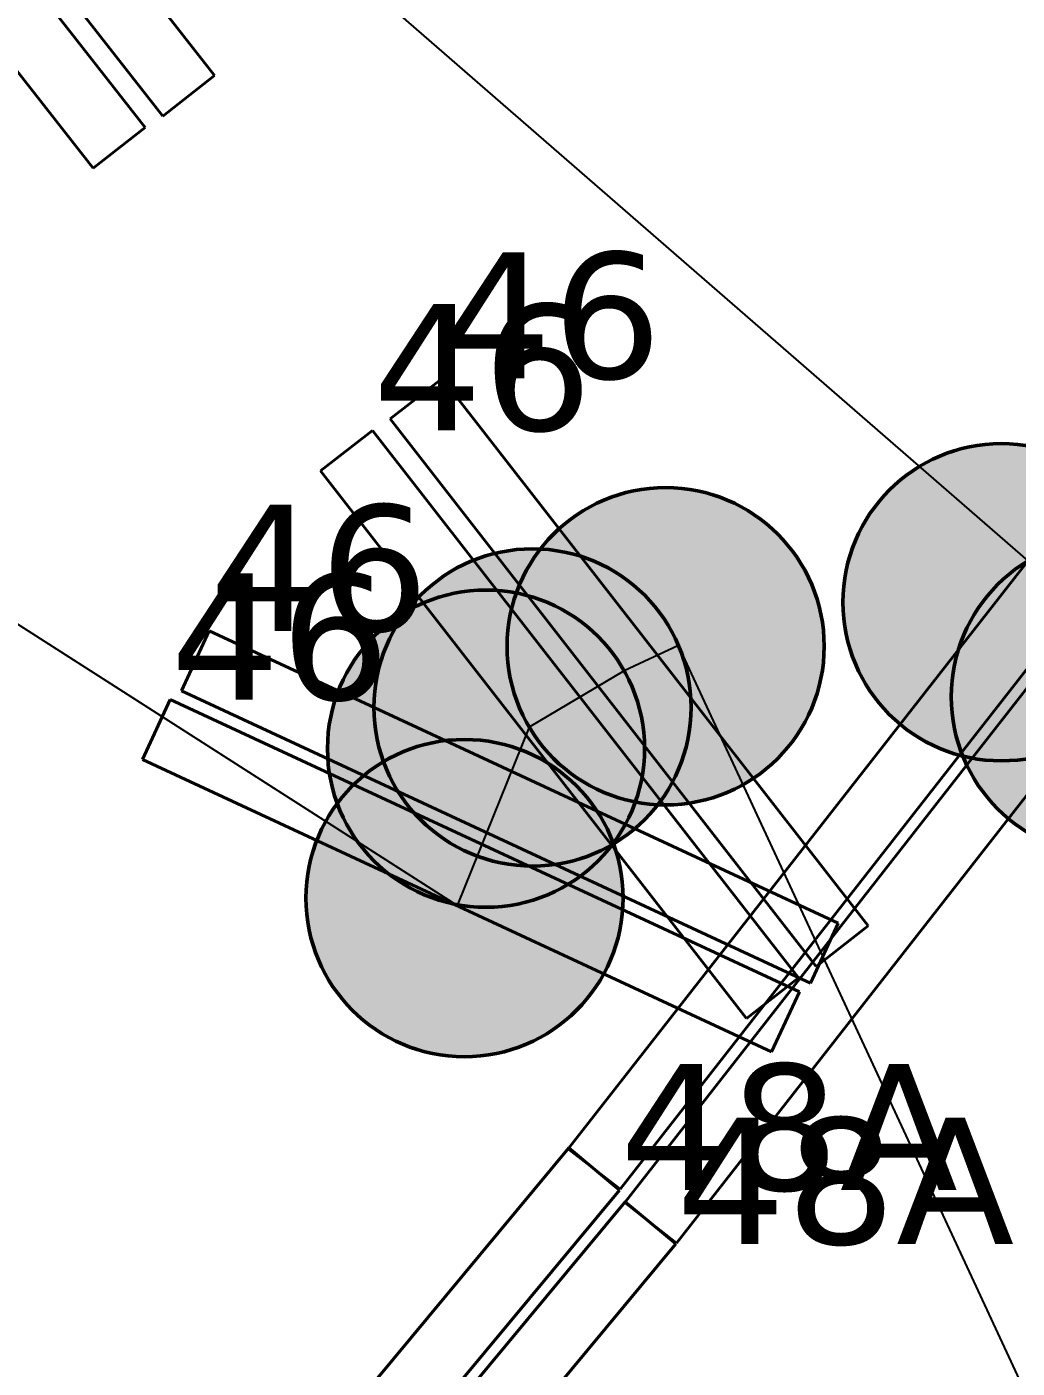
# Model space of a CAD drawing. Header units: millimetres. Extents: x -243740 to 150609, y -473655 to -165121.
# Drawn here: x 54080 to 55493, y -338289 to -336375 of the extents above; entities that cross this region are included whole.
import ezdxf

# ---------------------------------------------------------------- set-up
doc = ezdxf.new("R2010")
doc.units = ezdxf.units.MM
doc.layers.add('_Гр.ЩД-1C.10.4.I7.8', color=6, linetype='Continuous')
for name, color, linetype, lineweight in [('_освещение_dali', 3, 'Continuous', 50), ('DLX_FL1_LUM 122', 1, 'Continuous', 40), ('DLX_FL1_LUM 222', 5, 'Continuous', 40), ('DLX_LUM 3', 5, 'Continuous', 40), ('DLX_LUM 4', 5, 'Continuous', 40)]:
    doc.layers.add(name, color=color, linetype=linetype, lineweight=lineweight)
doc.styles.add('TableTextStyle', font='')
doc.styles.get('TableTextStyle').set_extended_font_data('VERDANA.TTF')
doc.linetypes.add('Truba', pattern='A,3e-05,[4,MSH_7,S=1,R=0,X=0,Y=0],-3.022072', length=3.022102)

# ---------------------------------------------------------------- blocks, each defined once
blk = doc.blocks.new('A$Caabd1818')
at = {"layer": 'DLX_FL1_LUM 122'}
for points in [[(49631.8, 58041.5, 0), (50883.7, 59546.9, 0)], [(50883.7, 59546.9, 0), (49631.8, 58041.5, 0)], [(50883.7, 59546.9, 0), (49631.8, 58041.5, 0)], [(49631.8, 58041.5, 0), (50883.7, 59546.9, 0)], [(50883.7, 59546.9, 0), (50883.7, 59546.9, 0)], [(50883.7, 59546.9, 0), (50956, 59486.8, 0)], [(50956, 59486.8, 0), (50883.7, 59546.9, 0)], [(50883.7, 59546.9, 0), (50883.7, 59546.9, 0)], [(50956, 59486.8, 0), (50883.7, 59546.9, 0)], [(50883.7, 59546.9, 0), (50956, 59486.8, 0)], [(50956, 59486.8, 0), (49704, 57981.4, 0)], [(49704, 57981.4, 0), (50956, 59486.8, 0)], [(49704, 57981.4, 0), (50956, 59486.8, 0)], [(50956, 59486.8, 0), (49704, 57981.4, 0)], [(50956, 59486.8, 0), (50956, 59486.8, 0)], [(50956, 59486.8, 0), (50956, 59486.8, 0)], [(49712.3, 57964.6, 0), (50964.3, 59470.1, 0)], [(50964.3, 59470.1, 0), (49712.3, 57964.6, 0)], [(50964.3, 59470.1, 0), (49712.3, 57964.6, 0)], [(49712.3, 57964.6, 0), (50964.3, 59470.1, 0)], [(50964.3, 59470.1, 0), (50964.3, 59470.1, 0)], [(50964.3, 59470.1, 0), (51036.6, 59410, 0)], [(51036.6, 59410, 0), (50964.3, 59470.1, 0)], [(50964.3, 59470.1, 0), (50964.3, 59470.1, 0)], [(51036.6, 59410, 0), (50964.3, 59470.1, 0)], [(50964.3, 59470.1, 0), (51036.6, 59410, 0)], [(51036.6, 59410, 0), (49784.6, 57904.5, 0)], [(49784.6, 57904.5, 0), (51036.6, 59410, 0)], [(49784.6, 57904.5, 0), (51036.6, 59410, 0)], [(51036.6, 59410, 0), (49784.6, 57904.5, 0)], [(51036.6, 59410, 0), (51036.6, 59410, 0)], [(51036.6, 59410, 0), (51036.6, 59410, 0)]]:
    blk.add_polyline3d(points, dxfattribs=at)
at = {"layer": 'DLX_FL1_LUM 222'}
for points in [[(50882.8, 59545.8, 0), (52089.1, 61088.1, 0)], [(52089.1, 61088.1, 0), (50882.8, 59545.8, 0)], [(52089.1, 61088.1, 0), (50882.8, 59545.8, 0)], [(50882.8, 59545.8, 0), (52089.1, 61088.1, 0)], [(52163.1, 61030.2, 0), (50956.9, 59487.9, 0)], [(50956.9, 59487.9, 0), (52163.1, 61030.2, 0)], [(50956.9, 59487.9, 0), (52163.1, 61030.2, 0)], [(52163.1, 61030.2, 0), (50956.9, 59487.9, 0)], [(50963.4, 59469, 0), (52169.6, 61011.3, 0)], [(52169.6, 61011.3, 0), (50963.4, 59469, 0)], [(52169.6, 61011.3, 0), (50963.4, 59469, 0)], [(50963.4, 59469, 0), (52169.6, 61011.3, 0)], [(52243.7, 60953.4, 0), (51037.5, 59411.1, 0)], [(51037.5, 59411.1, 0), (52243.7, 60953.4, 0)], [(51037.5, 59411.1, 0), (52243.7, 60953.4, 0)], [(52243.7, 60953.4, 0), (51037.5, 59411.1, 0)], [(50956.9, 59487.9, 0), (50882.8, 59545.8, 0)], [(50882.8, 59545.8, 0), (50882.8, 59545.8, 0)], [(50882.8, 59545.8, 0), (50956.9, 59487.9, 0)], [(50882.8, 59545.8, 0), (50882.8, 59545.8, 0)], [(50882.8, 59545.8, 0), (50956.9, 59487.9, 0)], [(50956.9, 59487.9, 0), (50882.8, 59545.8, 0)], [(50956.9, 59487.9, 0), (50956.9, 59487.9, 0)], [(50956.9, 59487.9, 0), (50956.9, 59487.9, 0)], [(51037.5, 59411.1, 0), (50963.4, 59469, 0)], [(50963.4, 59469, 0), (50963.4, 59469, 0)], [(50963.4, 59469, 0), (51037.5, 59411.1, 0)], [(50963.4, 59469, 0), (50963.4, 59469, 0)], [(50963.4, 59469, 0), (51037.5, 59411.1, 0)], [(51037.5, 59411.1, 0), (50963.4, 59469, 0)], [(51037.5, 59411.1, 0), (51037.5, 59411.1, 0)], [(51037.5, 59411.1, 0), (51037.5, 59411.1, 0)]]:
    blk.add_polyline3d(points, dxfattribs=at)
at = {"layer": 'DLX_LUM 3'}
for points in [[(50628.5, 60587.1, 0), (50702.7, 60644.9, 0)], [(50702.7, 60644.9, 0), (50628.5, 60587.1, 0)], [(50702.7, 60644.9, 0), (50628.5, 60587.1, 0)], [(50628.5, 60587.1, 0), (50702.7, 60644.9, 0)], [(50702.7, 60644.9, 0), (50702.7, 60644.9, 0)], [(50702.7, 60644.9, 0), (51310.8, 59863.6, 0)], [(51310.8, 59863.6, 0), (50702.7, 60644.9, 0)], [(50702.7, 60644.9, 0), (50702.7, 60644.9, 0)], [(51310.8, 59863.6, 0), (50702.7, 60644.9, 0)], [(50702.7, 60644.9, 0), (51310.8, 59863.6, 0)], [(51236.6, 59805.9, 0), (50628.5, 60587.1, 0)], [(50628.5, 60587.1, 0), (50628.5, 60587.1, 0)], [(50628.5, 60587.1, 0), (51236.6, 59805.9, 0)], [(50628.5, 60587.1, 0), (50628.5, 60587.1, 0)], [(50628.5, 60587.1, 0), (51236.6, 59805.9, 0)], [(51236.6, 59805.9, 0), (50628.5, 60587.1, 0)], [(50529.3, 60513, 0), (50603.5, 60570.7, 0)], [(50603.5, 60570.7, 0), (50529.3, 60513, 0)], [(50603.5, 60570.7, 0), (50529.3, 60513, 0)], [(50529.3, 60513, 0), (50603.5, 60570.7, 0)], [(50603.5, 60570.7, 0), (50603.5, 60570.7, 0)], [(50603.5, 60570.7, 0), (51211.6, 59789.5, 0)], [(51211.6, 59789.5, 0), (50603.5, 60570.7, 0)], [(50603.5, 60570.7, 0), (50603.5, 60570.7, 0)], [(51211.6, 59789.5, 0), (50603.5, 60570.7, 0)], [(50603.5, 60570.7, 0), (51211.6, 59789.5, 0)], [(51137.4, 59731.8, 0), (50529.3, 60513, 0)], [(50529.3, 60513, 0), (50529.3, 60513, 0)], [(50529.3, 60513, 0), (51137.4, 59731.8, 0)], [(50529.3, 60513, 0), (50529.3, 60513, 0)], [(50529.3, 60513, 0), (51137.4, 59731.8, 0)], [(51137.4, 59731.8, 0), (50529.3, 60513, 0)], [(50330.8, 60199.3, 0), (50370.4, 60284.6, 0)], [(50370.4, 60284.6, 0), (50330.8, 60199.3, 0)], [(50370.4, 60284.6, 0), (50330.8, 60199.3, 0)], [(50330.8, 60199.3, 0), (50370.4, 60284.6, 0)], [(50370.4, 60284.6, 0), (50370.4, 60284.6, 0)], [(50370.4, 60284.6, 0), (51268.2, 59867.5, 0)], [(51268.2, 59867.5, 0), (50370.4, 60284.6, 0)], [(50370.4, 60284.6, 0), (50370.4, 60284.6, 0)], [(51268.2, 59867.5, 0), (50370.4, 60284.6, 0)], [(50370.4, 60284.6, 0), (51268.2, 59867.5, 0)], [(51228.6, 59782.2, 0), (50330.8, 60199.3, 0)], [(50330.8, 60199.3, 0), (50330.8, 60199.3, 0)], [(50330.8, 60199.3, 0), (51228.6, 59782.2, 0)], [(50330.8, 60199.3, 0), (50330.8, 60199.3, 0)], [(50330.8, 60199.3, 0), (51228.6, 59782.2, 0)], [(51228.6, 59782.2, 0), (50330.8, 60199.3, 0)], [(50275.3, 60101.3, 0), (50314.9, 60186.6, 0)], [(50314.9, 60186.6, 0), (50275.3, 60101.3, 0)], [(50314.9, 60186.6, 0), (50275.3, 60101.3, 0)], [(50275.3, 60101.3, 0), (50314.9, 60186.6, 0)], [(50314.9, 60186.6, 0), (50314.9, 60186.6, 0)], [(50314.9, 60186.6, 0), (51212.7, 59769.5, 0)], [(51212.7, 59769.5, 0), (50314.9, 60186.6, 0)], [(50314.9, 60186.6, 0), (50314.9, 60186.6, 0)], [(51212.7, 59769.5, 0), (50314.9, 60186.6, 0)], [(50314.9, 60186.6, 0), (51212.7, 59769.5, 0)], [(51173.1, 59684.2, 0), (50275.3, 60101.3, 0)], [(50275.3, 60101.3, 0), (50275.3, 60101.3, 0)], [(50275.3, 60101.3, 0), (51173.1, 59684.2, 0)], [(50275.3, 60101.3, 0), (50275.3, 60101.3, 0)], [(50275.3, 60101.3, 0), (51173.1, 59684.2, 0)], [(51173.1, 59684.2, 0), (50275.3, 60101.3, 0)], [(51268.2, 59867.5, 0), (51228.6, 59782.2, 0)], [(51228.6, 59782.2, 0), (51268.2, 59867.5, 0)], [(51228.6, 59782.2, 0), (51268.2, 59867.5, 0)], [(51268.2, 59867.5, 0), (51228.6, 59782.2, 0)], [(51310.8, 59863.6, 0), (51236.6, 59805.9, 0)], [(51236.6, 59805.9, 0), (51310.8, 59863.6, 0)], [(51236.6, 59805.9, 0), (51310.8, 59863.6, 0)], [(51310.8, 59863.6, 0), (51236.6, 59805.9, 0)], [(51268.2, 59867.5, 0), (51268.2, 59867.5, 0)], [(51268.2, 59867.5, 0), (51268.2, 59867.5, 0)], [(51310.8, 59863.6, 0), (51310.8, 59863.6, 0)], [(51310.8, 59863.6, 0), (51310.8, 59863.6, 0)], [(51236.6, 59805.9, 0), (51236.6, 59805.9, 0)], [(51236.6, 59805.9, 0), (51236.6, 59805.9, 0)], [(51211.6, 59789.5, 0), (51137.4, 59731.8, 0)], [(51137.4, 59731.8, 0), (51211.6, 59789.5, 0)], [(51137.4, 59731.8, 0), (51211.6, 59789.5, 0)], [(51211.6, 59789.5, 0), (51137.4, 59731.8, 0)], [(51211.6, 59789.5, 0), (51211.6, 59789.5, 0)], [(51211.6, 59789.5, 0), (51211.6, 59789.5, 0)], [(51212.7, 59769.5, 0), (51173.1, 59684.2, 0)], [(51173.1, 59684.2, 0), (51212.7, 59769.5, 0)], [(51173.1, 59684.2, 0), (51212.7, 59769.5, 0)], [(51212.7, 59769.5, 0), (51173.1, 59684.2, 0)], [(51212.7, 59769.5, 0), (51212.7, 59769.5, 0)], [(51212.7, 59769.5, 0), (51212.7, 59769.5, 0)], [(51228.6, 59782.2, 0), (51228.6, 59782.2, 0)], [(51228.6, 59782.2, 0), (51228.6, 59782.2, 0)], [(51137.4, 59731.8, 0), (51137.4, 59731.8, 0)], [(51137.4, 59731.8, 0), (51137.4, 59731.8, 0)], [(51173.1, 59684.2, 0), (51173.1, 59684.2, 0)], [(51173.1, 59684.2, 0), (51173.1, 59684.2, 0)]]:
    blk.add_polyline3d(points, dxfattribs=at)
at = {"layer": 'DLX_LUM 4'}
for points in [[(49471.3, 62234.1, 0), (50378, 61077, 0)], [(50378, 61077, 0), (49471.3, 62234.1, 0)], [(50378, 61077, 0), (49471.3, 62234.1, 0)], [(49471.3, 62234.1, 0), (50378, 61077, 0)], [(49372.1, 62160, 0), (50278.8, 61002.9, 0)], [(50278.8, 61002.9, 0), (49372.1, 62160, 0)], [(50278.8, 61002.9, 0), (49372.1, 62160, 0)], [(49372.1, 62160, 0), (50278.8, 61002.9, 0)], [(50304, 61019, 0), (49397.3, 62176.1, 0)], [(49397.3, 62176.1, 0), (50304, 61019, 0)], [(49397.3, 62176.1, 0), (50304, 61019, 0)], [(50304, 61019, 0), (49397.3, 62176.1, 0)], [(50204.8, 60944.9, 0), (49298.1, 62102, 0)], [(49298.1, 62102, 0), (50204.8, 60944.9, 0)], [(49298.1, 62102, 0), (50204.8, 60944.9, 0)], [(50204.8, 60944.9, 0), (49298.1, 62102, 0)], [(50378, 61077, 0), (50304, 61019, 0)], [(50304, 61019, 0), (50378, 61077, 0)], [(50304, 61019, 0), (50378, 61077, 0)], [(50378, 61077, 0), (50304, 61019, 0)], [(50378, 61077, 0), (50378, 61077, 0)], [(50378, 61077, 0), (50378, 61077, 0)], [(50304, 61019, 0), (50304, 61019, 0)], [(50304, 61019, 0), (50304, 61019, 0)], [(50278.8, 61002.9, 0), (50204.8, 60944.9, 0)], [(50204.8, 60944.9, 0), (50278.8, 61002.9, 0)], [(50204.8, 60944.9, 0), (50278.8, 61002.9, 0)], [(50278.8, 61002.9, 0), (50204.8, 60944.9, 0)], [(50278.8, 61002.9, 0), (50278.8, 61002.9, 0)], [(50278.8, 61002.9, 0), (50278.8, 61002.9, 0)], [(50204.8, 60944.9, 0), (50204.8, 60944.9, 0)], [(50204.8, 60944.9, 0), (50204.8, 60944.9, 0)]]:
    blk.add_polyline3d(points, dxfattribs=at)
blk = doc.blocks.new('A$Cab2378fa')
at = {"lineweight": 25, "true_color": 0xfff5f5}
h = blk.add_hatch(color=7, dxfattribs=at)
h.dxf.hatch_style = 1
h.paths.add_polyline_path([(0, 0), (-141.6, -170.3, 0.174923), (3, -222.4, 0.197808), (162.3, -156.8)])
h.paths.add_polyline_path([(-163.2, 157.6), (0, 0), (147.8, 177.8, 0.175398), (3, 230.2, 0.209014)])
at = {"lineweight": 25}
h = blk.add_hatch(color=0, dxfattribs=at)
h.paths.add_polyline_path([(162.3, -156.8, 0.442338), (147.8, 177.8), (0, 0)])
h.paths.add_polyline_path([(-141.6, -170.3), (0, 0), (-163.2, 157.6, 0.430096)])
blk.add_circle((3, 3.9), 226.3)

msp = doc.modelspace()

# ---------------------------------------------------------------- linework, layer by layer
at = {"layer": '_Гр.ЩД-1C.10.4.I7.8', "ltscale": 100}
msp.add_lwpolyline([(56895.3, -335640.1), (56507.2, -335823.3), (55953.7, -335323.9), (52742.7, -334385.5), (52609.3, -334568.3), (53632.4, -335885.1), (53933, -335767.8), (55508.5, -337137.2), (55625.3, -337331.1), (55884.1, -339139.4), (55009.9, -337258.1), (54932.3, -337294.2), (54796.8, -337374.5), (54693.9, -337629), (53207, -336677.8), (53153.7, -336903.3), (52128.8, -338753.8), (54205.9, -338709.7), (54323.9, -338932.3), (54724.1, -339020.3), (57884.7, -339496.2)], dxfattribs=at)

# ---------------------------------------------------------------- block references
at = {"layer": '_освещение_dali', "color": 5, "ltscale": 100}
for p in [(55467.8, -337200.2), (54988.5, -337263), (55622.4, -337335), (54798.6, -337350.3), (54732.2, -337409.1), (54701.4, -337622.3)]:
    msp.add_blockref('A$Cab2378fa', p, dxfattribs=at)
at = {"layer": 'Defpoints', "linetype": 'Truba', "ltscale": 100}
msp.add_blockref('A$Caabd1818', (3969.7, -397521.8), dxfattribs=at)

# ---------------------------------------------------------------- texts
at = {"layer": '_освещение_dali', "color": 9, "true_color": 0xbcb7d9, "style": 'TableTextStyle'}
for s, p in [('46', (54672.4, -336876.9)), ('46', (54573.2, -336951)), ('46', (54340, -337237.2)), ('46', (54284.5, -337335.2)), ('48А', (54925.7, -338035)), ('48А', (55006.2, -338111.8))]:
    msp.add_text(s, height=180, dxfattribs=at).set_placement(p)

doc.saveas('drawing.dxf')
